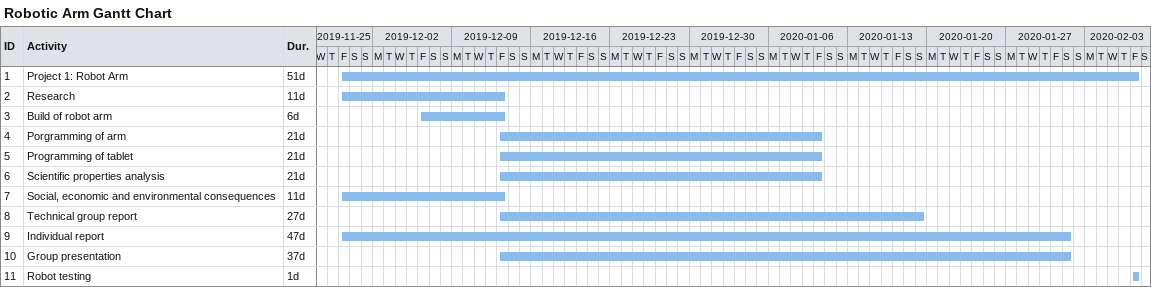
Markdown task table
Robotic Arm Gantt Chart

| ID | Task | Duration | Start | Finish |
|---|---|---|---|---|
| 1 | Project 1: Robot Arm | 51d | 2019-11-29 | 2020-02-07 |
| 2 | Research | 11d | 2019-11-29 | 2019-12-13 |
| 3 | Build of robot arm | 6d | 2019-12-06 | 2019-12-13 |
| 4 | Porgramming of arm | 21d | 2019-12-13 | 2020-01-10 |
| 5 | Programming of tablet | 21d | 2019-12-13 | 2020-01-10 |
| 6 | Scientific properties analysis | 21d | 2019-12-13 | 2020-01-10 |
| 7 | Social, economic and environmental consequences | 11d | 2019-11-29 | 2019-12-13 |
| 8 | Technical group report | 27d | 2019-12-13 | 2020-01-19 |
| 9 | Individual report | 47d | 2019-11-29 | 2020-02-01 |
| 10 | Group presentation | 37d | 2019-12-13 | 2020-02-01 |
| 11 | Robot testing | 1d | 2020-02-07 | 2020-02-07 |
